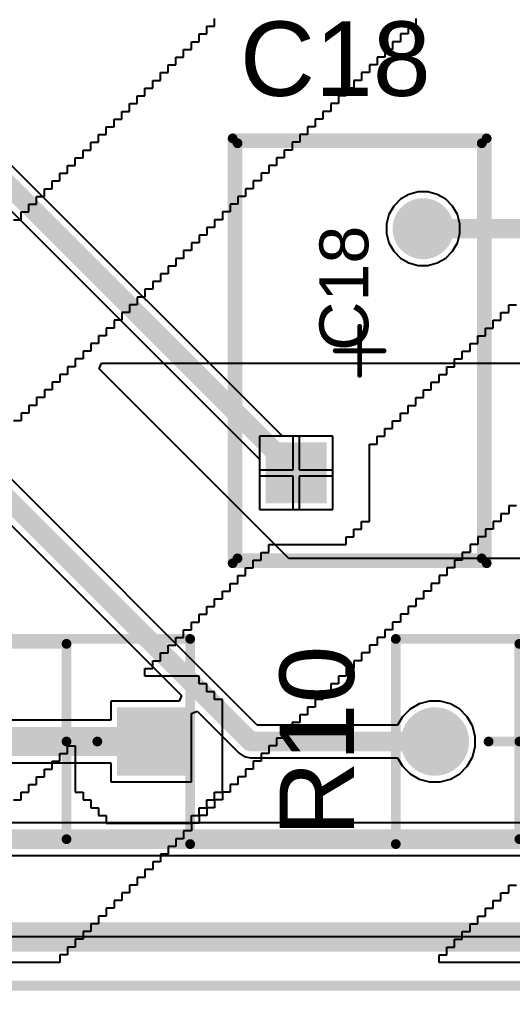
# Model space of a CAD drawing. Header units: inches. Extents: x 1.37 to 7.44, y 1.69 to 5.2.
# Drawn here: x 4.608 to 5.005, y 1.689 to 2.472 of the extents above; entities that cross this region are included whole.
import ezdxf

# ---------------------------------------------------------------- set-up
doc = ezdxf.new("R2010")
doc.units = ezdxf.units.IN
doc.header["$MEASUREMENT"] = 0
for name, color, linetype in [('Board', 216, 'Continuous'), ('Bottom Layer', 5, 'Continuous'), ('Bottom Overlay', 54, 'Continuous'), ('Bottom Solder', 6, 'Continuous'), ('Multi-Layer', 9, 'Continuous'), ('Pad Holes', 156, 'Continuous'), ('Top 3D Body', 56, 'Continuous'), ('Top Assembly', 56, 'Continuous'), ('Top Component Center', 56, 'Continuous'), ('Top Courtyard', 56, 'Continuous'), ('Top Layer', 1, 'Continuous'), ('Top Overlay', 2, 'Continuous'), ('Top Solder', 216, 'Continuous')]:
    doc.layers.add(name, color=color, linetype=linetype)
doc.styles.add('Arial', font='', dxfattribs={"height": 0.2})
doc.styles.get('Arial').set_extended_font_data('Arial')

# ---------------------------------------------------------------- blocks, each defined once
blk = doc.blocks.new('FP_VR37_MFG_33')
at = {"layer": 'Bottom Layer'}
blk.add_hatch(color=5, dxfattribs=at).paths.add_polyline_path([(-0.33189, 0.02756), (-0.27677, 0.02756), (-0.27677, -0.02756), (-0.33189, -0.02756)])
h = blk.add_hatch(color=5, dxfattribs=at)
edge = h.paths.add_edge_path()
edge.add_arc((0.30433, 0), 0.02756, 0, 360)
at = {"layer": 'Bottom Solder'}
blk.add_hatch(color=6, dxfattribs=at).paths.add_polyline_path([(-0.33189, 0.02756), (-0.27677, 0.02756), (-0.27677, -0.02756), (-0.33189, -0.02756)])
h = blk.add_hatch(color=6, dxfattribs=at)
edge = h.paths.add_edge_path()
edge.add_arc((0.30433, 0), 0.02756, 0, 360)
at = {"layer": 'Multi-Layer'}
blk.add_hatch(color=9, dxfattribs=at).paths.add_polyline_path([(-0.33189, 0.02756), (-0.27677, 0.02756), (-0.27677, -0.02756), (-0.33189, -0.02756)])
h = blk.add_hatch(color=9, dxfattribs=at)
edge = h.paths.add_edge_path()
edge.add_arc((0.30433, 0), 0.02756, 0, 360)
at = {"layer": 'Pad Holes'}
h = blk.add_hatch(color=7, dxfattribs=at)
edge = h.paths.add_edge_path()
edge.add_arc((-0.30433, 0), 0.01772, 0, 360)
h = blk.add_hatch(color=7, dxfattribs=at)
edge = h.paths.add_edge_path()
edge.add_arc((0.30433, 0), 0.01772, 0, 360)
at = {"layer": 'Top Layer'}
blk.add_hatch(color=1, dxfattribs=at).paths.add_polyline_path([(-0.33189, 0.02756), (-0.27677, 0.02756), (-0.27677, -0.02756), (-0.33189, -0.02756)])
h = blk.add_hatch(color=1, dxfattribs=at)
edge = h.paths.add_edge_path()
edge.add_arc((0.30433, 0), 0.02756, 0, 360)
at = {"layer": 'Top Solder'}
blk.add_hatch(color=216, dxfattribs=at).paths.add_polyline_path([(-0.33189, 0.02756), (-0.27677, 0.02756), (-0.27677, -0.02756), (-0.33189, -0.02756)])
h = blk.add_hatch(color=216, dxfattribs=at)
edge = h.paths.add_edge_path()
edge.add_arc((0.30433, 0), 0.02756, 0, 360)
at = {"layer": 'Top 3D Body'}
for points in [[(-0.23622, 0.07874, 0.00787, 0.00787, 0), (-0.23622, -0.07874, 0.00787, 0.00787, 0)], [(0.23622, 0.07874, 0.00787, 0.00787, 0), (-0.23622, 0.07874, 0.00787, 0.00787, 0)], [(0.23622, 0.07874, 0.00787, 0.00787, 0), (0.23622, -0.07874, 0.00787, 0.00787, 0)], [(0.23622, -0.07874, 0.00787, 0.00787, 0), (-0.23622, -0.07874, 0.00787, 0.00787, 0)]]:
    blk.add_lwpolyline(points, format="xyseb", dxfattribs=at)
for points in [[(-0.23819, 0.07874, 0.00394, 0.00394, 1), (-0.23425, 0.07874, 0.00394, 0.00394, 1)], [(-0.23819, 0.07874, 0.00394, 0.00394, 1), (-0.23425, 0.07874, 0.00394, 0.00394, 1)], [(0.23425, 0.07874, 0.00394, 0.00394, 1), (0.23819, 0.07874, 0.00394, 0.00394, 1)], [(0.23425, 0.07874, 0.00394, 0.00394, 1), (0.23819, 0.07874, 0.00394, 0.00394, 1)], [(-0.23819, -0.07874, 0.00394, 0.00394, 1), (-0.23425, -0.07874, 0.00394, 0.00394, 1)], [(-0.23819, -0.07874, 0.00394, 0.00394, 1), (-0.23425, -0.07874, 0.00394, 0.00394, 1)], [(0.23425, -0.07874, 0.00394, 0.00394, 1), (0.23819, -0.07874, 0.00394, 0.00394, 1)], [(0.23425, -0.07874, 0.00394, 0.00394, 1), (0.23819, -0.07874, 0.00394, 0.00394, 1)]]:
    blk.add_lwpolyline(points, format="xyseb", close=True, dxfattribs=at)
at = {"layer": 'Top Assembly'}
for points in [[(-0.33583, 0.08268, 0.00787, 0.00787, 0), (-0.33583, -0.08268, 0.00787, 0.00787, 0)], [(0.33583, 0.08268, 0.00787, 0.00787, 0), (-0.33583, 0.08268, 0.00787, 0.00787, 0)], [(0.33583, 0.08268, 0.00787, 0.00787, 0), (0.33583, -0.08268, 0.00787, 0.00787, 0)], [(0.33583, -0.08268, 0.00787, 0.00787, 0), (-0.33583, -0.08268, 0.00787, 0.00787, 0)]]:
    blk.add_lwpolyline(points, format="xyseb", dxfattribs=at)
for points in [[(-0.3378, 0.08268, 0.00394, 0.00394, 1), (-0.33386, 0.08268, 0.00394, 0.00394, 1)], [(-0.3378, 0.08268, 0.00394, 0.00394, 1), (-0.33386, 0.08268, 0.00394, 0.00394, 1)], [(0.33386, 0.08268, 0.00394, 0.00394, 1), (0.3378, 0.08268, 0.00394, 0.00394, 1)], [(0.33386, 0.08268, 0.00394, 0.00394, 1), (0.3378, 0.08268, 0.00394, 0.00394, 1)], [(-0.3378, -0.08268, 0.00394, 0.00394, 1), (-0.33386, -0.08268, 0.00394, 0.00394, 1)], [(-0.3378, -0.08268, 0.00394, 0.00394, 1), (-0.33386, -0.08268, 0.00394, 0.00394, 1)], [(0.33386, -0.08268, 0.00394, 0.00394, 1), (0.3378, -0.08268, 0.00394, 0.00394, 1)], [(0.33386, -0.08268, 0.00394, 0.00394, 1), (0.3378, -0.08268, 0.00394, 0.00394, 1)]]:
    blk.add_lwpolyline(points, format="xyseb", close=True, dxfattribs=at)
at = {"layer": 'Top Component Center'}
for points in [[(0, 0.01969, 0.00394, 0.00394, 0), (0, -0.01969, 0.00394, 0.00394, 0)], [(0.01969, 0, 0.00394, 0.00394, 0), (-0.01969, 0, 0.00394, 0.00394, 0)]]:
    blk.add_lwpolyline(points, format="xyseb", dxfattribs=at)
for points in [[(-0.00098, 0.01969, 0.00197, 0.00197, 1), (0.00098, 0.01969, 0.00197, 0.00197, 1)], [(-0.02067, 0, 0.00197, 0.00197, 1), (-0.0187, 0, 0.00197, 0.00197, 1)], [(0.0187, 0, 0.00197, 0.00197, 1), (0.02067, 0, 0.00197, 0.00197, 1)], [(-0.00098, -0.01969, 0.00197, 0.00197, 1), (0.00098, -0.01969, 0.00197, 0.00197, 1)]]:
    blk.add_lwpolyline(points, format="xyseb", close=True, dxfattribs=at)
at = {"layer": 'Top Courtyard'}
for points in [[(-0.33583, 0.08268, 0.00787, 0.00787, 0), (-0.33583, -0.08268, 0.00787, 0.00787, 0)], [(0.33583, 0.08268, 0.00787, 0.00787, 0), (-0.33583, 0.08268, 0.00787, 0.00787, 0)], [(0.33583, 0.08268, 0.00787, 0.00787, 0), (0.33583, -0.08268, 0.00787, 0.00787, 0)], [(0.33583, -0.08268, 0.00787, 0.00787, 0), (-0.33583, -0.08268, 0.00787, 0.00787, 0)]]:
    blk.add_lwpolyline(points, format="xyseb", dxfattribs=at)
for points in [[(-0.3378, 0.08268, 0.00394, 0.00394, 1), (-0.33386, 0.08268, 0.00394, 0.00394, 1)], [(-0.3378, 0.08268, 0.00394, 0.00394, 1), (-0.33386, 0.08268, 0.00394, 0.00394, 1)], [(0.33386, 0.08268, 0.00394, 0.00394, 1), (0.3378, 0.08268, 0.00394, 0.00394, 1)], [(0.33386, 0.08268, 0.00394, 0.00394, 1), (0.3378, 0.08268, 0.00394, 0.00394, 1)], [(-0.3378, -0.08268, 0.00394, 0.00394, 1), (-0.33386, -0.08268, 0.00394, 0.00394, 1)], [(-0.3378, -0.08268, 0.00394, 0.00394, 1), (-0.33386, -0.08268, 0.00394, 0.00394, 1)], [(0.33386, -0.08268, 0.00394, 0.00394, 1), (0.3378, -0.08268, 0.00394, 0.00394, 1)], [(0.33386, -0.08268, 0.00394, 0.00394, 1), (0.3378, -0.08268, 0.00394, 0.00394, 1)]]:
    blk.add_lwpolyline(points, format="xyseb", close=True, dxfattribs=at)
at = {"layer": 'Top Overlay'}
for points in [[(-0.23622, 0.07874, 0.00787, 0.00787, 0), (-0.23622, -0.07874, 0.00787, 0.00787, 0)], [(0.23622, 0.07874, 0.00787, 0.00787, 0), (-0.23622, 0.07874, 0.00787, 0.00787, 0)], [(0.23622, 0.07874, 0.00787, 0.00787, 0), (0.23622, -0.07874, 0.00787, 0.00787, 0)], [(-0.23622, 0, 0.00787, 0.00787, 0), (-0.26102, 0, 0.00787, 0.00787, 0)], [(0.26102, 0, 0.00787, 0.00787, 0), (0.23622, 0, 0.00787, 0.00787, 0)], [(0.23622, -0.07874, 0.00787, 0.00787, 0), (-0.23622, -0.07874, 0.00787, 0.00787, 0)]]:
    blk.add_lwpolyline(points, format="xyseb", dxfattribs=at)
for points in [[(-0.23819, 0.07874, 0.00394, 0.00394, 1), (-0.23425, 0.07874, 0.00394, 0.00394, 1)], [(-0.23819, 0.07874, 0.00394, 0.00394, 1), (-0.23425, 0.07874, 0.00394, 0.00394, 1)], [(0.23425, 0.07874, 0.00394, 0.00394, 1), (0.23819, 0.07874, 0.00394, 0.00394, 1)], [(0.23425, 0.07874, 0.00394, 0.00394, 1), (0.23819, 0.07874, 0.00394, 0.00394, 1)], [(-0.26299, 0, 0.00394, 0.00394, 1), (-0.25906, 0, 0.00394, 0.00394, 1)], [(-0.23819, 0, 0.00394, 0.00394, 1), (-0.23425, 0, 0.00394, 0.00394, 1)], [(0.23425, 0, 0.00394, 0.00394, 1), (0.23819, 0, 0.00394, 0.00394, 1)], [(0.25906, 0, 0.00394, 0.00394, 1), (0.26299, 0, 0.00394, 0.00394, 1)], [(-0.23819, -0.07874, 0.00394, 0.00394, 1), (-0.23425, -0.07874, 0.00394, 0.00394, 1)], [(-0.23819, -0.07874, 0.00394, 0.00394, 1), (-0.23425, -0.07874, 0.00394, 0.00394, 1)], [(0.23425, -0.07874, 0.00394, 0.00394, 1), (0.23819, -0.07874, 0.00394, 0.00394, 1)], [(0.23425, -0.07874, 0.00394, 0.00394, 1), (0.23819, -0.07874, 0.00394, 0.00394, 1)]]:
    blk.add_lwpolyline(points, format="xyseb", close=True, dxfattribs=at)
at = {"layer": 'Top Assembly', "style": 'Arial'}
blk.add_text('R11', height=0.03937, dxfattribs=at).set_placement((0, 0))
blk = doc.blocks.new('FP_VR37_MFG_34')
at = {"layer": 'Bottom Layer'}
blk.add_hatch(color=5, dxfattribs=at).paths.add_polyline_path([(-0.33189, 0.02756), (-0.27677, 0.02756), (-0.27677, -0.02756), (-0.33189, -0.02756)])
h = blk.add_hatch(color=5, dxfattribs=at)
edge = h.paths.add_edge_path()
edge.add_arc((0.30433, 0), 0.02756, 0, 360)
at = {"layer": 'Bottom Solder'}
blk.add_hatch(color=6, dxfattribs=at).paths.add_polyline_path([(-0.33189, 0.02756), (-0.27677, 0.02756), (-0.27677, -0.02756), (-0.33189, -0.02756)])
h = blk.add_hatch(color=6, dxfattribs=at)
edge = h.paths.add_edge_path()
edge.add_arc((0.30433, 0), 0.02756, 0, 360)
at = {"layer": 'Multi-Layer'}
blk.add_hatch(color=9, dxfattribs=at).paths.add_polyline_path([(-0.33189, 0.02756), (-0.27677, 0.02756), (-0.27677, -0.02756), (-0.33189, -0.02756)])
h = blk.add_hatch(color=9, dxfattribs=at)
edge = h.paths.add_edge_path()
edge.add_arc((0.30433, 0), 0.02756, 0, 360)
at = {"layer": 'Pad Holes'}
h = blk.add_hatch(color=7, dxfattribs=at)
edge = h.paths.add_edge_path()
edge.add_arc((-0.30433, 0), 0.01772, 0, 360)
h = blk.add_hatch(color=7, dxfattribs=at)
edge = h.paths.add_edge_path()
edge.add_arc((0.30433, 0), 0.01772, 0, 360)
at = {"layer": 'Top Layer'}
blk.add_hatch(color=1, dxfattribs=at).paths.add_polyline_path([(-0.33189, 0.02756), (-0.27677, 0.02756), (-0.27677, -0.02756), (-0.33189, -0.02756)])
h = blk.add_hatch(color=1, dxfattribs=at)
edge = h.paths.add_edge_path()
edge.add_arc((0.30433, 0), 0.02756, 0, 360)
at = {"layer": 'Top Solder'}
blk.add_hatch(color=216, dxfattribs=at).paths.add_polyline_path([(-0.33189, 0.02756), (-0.27677, 0.02756), (-0.27677, -0.02756), (-0.33189, -0.02756)])
h = blk.add_hatch(color=216, dxfattribs=at)
edge = h.paths.add_edge_path()
edge.add_arc((0.30433, 0), 0.02756, 0, 360)
at = {"layer": 'Top 3D Body'}
for points in [[(-0.23622, 0.07874, 0.00787, 0.00787, 0), (-0.23622, -0.07874, 0.00787, 0.00787, 0)], [(0.23622, 0.07874, 0.00787, 0.00787, 0), (-0.23622, 0.07874, 0.00787, 0.00787, 0)], [(0.23622, 0.07874, 0.00787, 0.00787, 0), (0.23622, -0.07874, 0.00787, 0.00787, 0)], [(0.23622, -0.07874, 0.00787, 0.00787, 0), (-0.23622, -0.07874, 0.00787, 0.00787, 0)]]:
    blk.add_lwpolyline(points, format="xyseb", dxfattribs=at)
for points in [[(-0.23819, 0.07874, 0.00394, 0.00394, 1), (-0.23425, 0.07874, 0.00394, 0.00394, 1)], [(-0.23819, 0.07874, 0.00394, 0.00394, 1), (-0.23425, 0.07874, 0.00394, 0.00394, 1)], [(0.23425, 0.07874, 0.00394, 0.00394, 1), (0.23819, 0.07874, 0.00394, 0.00394, 1)], [(0.23425, 0.07874, 0.00394, 0.00394, 1), (0.23819, 0.07874, 0.00394, 0.00394, 1)], [(-0.23819, -0.07874, 0.00394, 0.00394, 1), (-0.23425, -0.07874, 0.00394, 0.00394, 1)], [(-0.23819, -0.07874, 0.00394, 0.00394, 1), (-0.23425, -0.07874, 0.00394, 0.00394, 1)], [(0.23425, -0.07874, 0.00394, 0.00394, 1), (0.23819, -0.07874, 0.00394, 0.00394, 1)], [(0.23425, -0.07874, 0.00394, 0.00394, 1), (0.23819, -0.07874, 0.00394, 0.00394, 1)]]:
    blk.add_lwpolyline(points, format="xyseb", close=True, dxfattribs=at)
at = {"layer": 'Top Assembly'}
for points in [[(-0.33583, 0.08268, 0.00787, 0.00787, 0), (-0.33583, -0.08268, 0.00787, 0.00787, 0)], [(0.33583, 0.08268, 0.00787, 0.00787, 0), (-0.33583, 0.08268, 0.00787, 0.00787, 0)], [(0.33583, 0.08268, 0.00787, 0.00787, 0), (0.33583, -0.08268, 0.00787, 0.00787, 0)], [(0.33583, -0.08268, 0.00787, 0.00787, 0), (-0.33583, -0.08268, 0.00787, 0.00787, 0)]]:
    blk.add_lwpolyline(points, format="xyseb", dxfattribs=at)
for points in [[(-0.3378, 0.08268, 0.00394, 0.00394, 1), (-0.33386, 0.08268, 0.00394, 0.00394, 1)], [(-0.3378, 0.08268, 0.00394, 0.00394, 1), (-0.33386, 0.08268, 0.00394, 0.00394, 1)], [(0.33386, 0.08268, 0.00394, 0.00394, 1), (0.3378, 0.08268, 0.00394, 0.00394, 1)], [(0.33386, 0.08268, 0.00394, 0.00394, 1), (0.3378, 0.08268, 0.00394, 0.00394, 1)], [(-0.3378, -0.08268, 0.00394, 0.00394, 1), (-0.33386, -0.08268, 0.00394, 0.00394, 1)], [(-0.3378, -0.08268, 0.00394, 0.00394, 1), (-0.33386, -0.08268, 0.00394, 0.00394, 1)], [(0.33386, -0.08268, 0.00394, 0.00394, 1), (0.3378, -0.08268, 0.00394, 0.00394, 1)], [(0.33386, -0.08268, 0.00394, 0.00394, 1), (0.3378, -0.08268, 0.00394, 0.00394, 1)]]:
    blk.add_lwpolyline(points, format="xyseb", close=True, dxfattribs=at)
at = {"layer": 'Top Component Center'}
for points in [[(0, 0.01969, 0.00394, 0.00394, 0), (0, -0.01969, 0.00394, 0.00394, 0)], [(0.01969, 0, 0.00394, 0.00394, 0), (-0.01969, 0, 0.00394, 0.00394, 0)]]:
    blk.add_lwpolyline(points, format="xyseb", dxfattribs=at)
for points in [[(-0.00098, 0.01969, 0.00197, 0.00197, 1), (0.00098, 0.01969, 0.00197, 0.00197, 1)], [(-0.02067, 0, 0.00197, 0.00197, 1), (-0.0187, 0, 0.00197, 0.00197, 1)], [(0.0187, 0, 0.00197, 0.00197, 1), (0.02067, 0, 0.00197, 0.00197, 1)], [(-0.00098, -0.01969, 0.00197, 0.00197, 1), (0.00098, -0.01969, 0.00197, 0.00197, 1)]]:
    blk.add_lwpolyline(points, format="xyseb", close=True, dxfattribs=at)
at = {"layer": 'Top Courtyard'}
for points in [[(-0.33583, 0.08268, 0.00787, 0.00787, 0), (-0.33583, -0.08268, 0.00787, 0.00787, 0)], [(0.33583, 0.08268, 0.00787, 0.00787, 0), (-0.33583, 0.08268, 0.00787, 0.00787, 0)], [(0.33583, 0.08268, 0.00787, 0.00787, 0), (0.33583, -0.08268, 0.00787, 0.00787, 0)], [(0.33583, -0.08268, 0.00787, 0.00787, 0), (-0.33583, -0.08268, 0.00787, 0.00787, 0)]]:
    blk.add_lwpolyline(points, format="xyseb", dxfattribs=at)
for points in [[(-0.3378, 0.08268, 0.00394, 0.00394, 1), (-0.33386, 0.08268, 0.00394, 0.00394, 1)], [(-0.3378, 0.08268, 0.00394, 0.00394, 1), (-0.33386, 0.08268, 0.00394, 0.00394, 1)], [(0.33386, 0.08268, 0.00394, 0.00394, 1), (0.3378, 0.08268, 0.00394, 0.00394, 1)], [(0.33386, 0.08268, 0.00394, 0.00394, 1), (0.3378, 0.08268, 0.00394, 0.00394, 1)], [(-0.3378, -0.08268, 0.00394, 0.00394, 1), (-0.33386, -0.08268, 0.00394, 0.00394, 1)], [(-0.3378, -0.08268, 0.00394, 0.00394, 1), (-0.33386, -0.08268, 0.00394, 0.00394, 1)], [(0.33386, -0.08268, 0.00394, 0.00394, 1), (0.3378, -0.08268, 0.00394, 0.00394, 1)], [(0.33386, -0.08268, 0.00394, 0.00394, 1), (0.3378, -0.08268, 0.00394, 0.00394, 1)]]:
    blk.add_lwpolyline(points, format="xyseb", close=True, dxfattribs=at)
at = {"layer": 'Top Overlay'}
for points in [[(-0.23622, 0.07874, 0.00787, 0.00787, 0), (-0.23622, -0.07874, 0.00787, 0.00787, 0)], [(0.23622, 0.07874, 0.00787, 0.00787, 0), (-0.23622, 0.07874, 0.00787, 0.00787, 0)], [(0.23622, 0.07874, 0.00787, 0.00787, 0), (0.23622, -0.07874, 0.00787, 0.00787, 0)], [(-0.23622, 0, 0.00787, 0.00787, 0), (-0.26102, 0, 0.00787, 0.00787, 0)], [(0.26102, 0, 0.00787, 0.00787, 0), (0.23622, 0, 0.00787, 0.00787, 0)], [(0.23622, -0.07874, 0.00787, 0.00787, 0), (-0.23622, -0.07874, 0.00787, 0.00787, 0)]]:
    blk.add_lwpolyline(points, format="xyseb", dxfattribs=at)
for points in [[(-0.23819, 0.07874, 0.00394, 0.00394, 1), (-0.23425, 0.07874, 0.00394, 0.00394, 1)], [(-0.23819, 0.07874, 0.00394, 0.00394, 1), (-0.23425, 0.07874, 0.00394, 0.00394, 1)], [(0.23425, 0.07874, 0.00394, 0.00394, 1), (0.23819, 0.07874, 0.00394, 0.00394, 1)], [(0.23425, 0.07874, 0.00394, 0.00394, 1), (0.23819, 0.07874, 0.00394, 0.00394, 1)], [(-0.26299, 0, 0.00394, 0.00394, 1), (-0.25906, 0, 0.00394, 0.00394, 1)], [(-0.23819, 0, 0.00394, 0.00394, 1), (-0.23425, 0, 0.00394, 0.00394, 1)], [(0.23425, 0, 0.00394, 0.00394, 1), (0.23819, 0, 0.00394, 0.00394, 1)], [(0.25906, 0, 0.00394, 0.00394, 1), (0.26299, 0, 0.00394, 0.00394, 1)], [(-0.23819, -0.07874, 0.00394, 0.00394, 1), (-0.23425, -0.07874, 0.00394, 0.00394, 1)], [(-0.23819, -0.07874, 0.00394, 0.00394, 1), (-0.23425, -0.07874, 0.00394, 0.00394, 1)], [(0.23425, -0.07874, 0.00394, 0.00394, 1), (0.23819, -0.07874, 0.00394, 0.00394, 1)], [(0.23425, -0.07874, 0.00394, 0.00394, 1), (0.23819, -0.07874, 0.00394, 0.00394, 1)]]:
    blk.add_lwpolyline(points, format="xyseb", close=True, dxfattribs=at)
at = {"layer": 'Top Assembly', "style": 'Arial'}
blk.add_text('R10', height=0.03937, dxfattribs=at).set_placement((0, 0.00044))
blk = doc.blocks.new('FP_F471K33Y5RP6UK5R_MFG_40')
at = {"layer": 'Bottom Layer'}
blk.add_hatch(color=5, dxfattribs=at).paths.add_polyline_path([(-0.12303, 0.07579), (-0.07382, 0.07579), (-0.07382, 0.02657), (-0.12303, 0.02657)])
h = blk.add_hatch(color=5, dxfattribs=at)
edge = h.paths.add_edge_path()
edge.add_arc((0.09843, -0.05118), 0.02461, 0, 360)
at = {"layer": 'Bottom Solder'}
blk.add_hatch(color=6, dxfattribs=at).paths.add_polyline_path([(-0.12303, 0.07579), (-0.07382, 0.07579), (-0.07382, 0.02657), (-0.12303, 0.02657)])
h = blk.add_hatch(color=6, dxfattribs=at)
edge = h.paths.add_edge_path()
edge.add_arc((0.09843, -0.05118), 0.02461, 0, 360)
at = {"layer": 'Multi-Layer'}
blk.add_hatch(color=9, dxfattribs=at).paths.add_polyline_path([(-0.12303, 0.07579), (-0.07382, 0.07579), (-0.07382, 0.02657), (-0.12303, 0.02657)])
h = blk.add_hatch(color=9, dxfattribs=at)
edge = h.paths.add_edge_path()
edge.add_arc((0.09843, -0.05118), 0.02461, 0, 360)
at = {"layer": 'Pad Holes'}
h = blk.add_hatch(color=7, dxfattribs=at)
edge = h.paths.add_edge_path()
edge.add_arc((-0.09843, 0.05118), 0.01476, 0, 360)
h = blk.add_hatch(color=7, dxfattribs=at)
edge = h.paths.add_edge_path()
edge.add_arc((0.09843, -0.05118), 0.01476, 0, 360)
at = {"layer": 'Top Layer'}
blk.add_hatch(color=1, dxfattribs=at).paths.add_polyline_path([(-0.12303, 0.07579), (-0.07382, 0.07579), (-0.07382, 0.02657), (-0.12303, 0.02657)])
h = blk.add_hatch(color=1, dxfattribs=at)
edge = h.paths.add_edge_path()
edge.add_arc((0.09843, -0.05118), 0.02461, 0, 360)
at = {"layer": 'Top Solder'}
blk.add_hatch(color=216, dxfattribs=at).paths.add_polyline_path([(-0.12303, 0.07579), (-0.07382, 0.07579), (-0.07382, 0.02657), (-0.12303, 0.02657)])
h = blk.add_hatch(color=216, dxfattribs=at)
edge = h.paths.add_edge_path()
edge.add_arc((0.09843, -0.05118), 0.02461, 0, 360)
at = {"layer": 'Top 3D Body'}
for points in [[(-0.16732, 0.09843, 0.00787, 0.00787, 0), (-0.16732, -0.09843, 0.00787, 0.00787, 0)], [(-0.16732, 0.09843, 0.00787, 0.00787, 0), (0.16732, 0.09843, 0.00787, 0.00787, 0)], [(0.16732, 0.09843, 0.00787, 0.00787, 0), (0.16732, -0.09843, 0.00787, 0.00787, 0)], [(-0.16732, -0.09843, 0.00787, 0.00787, 0), (0.16732, -0.09843, 0.00787, 0.00787, 0)]]:
    blk.add_lwpolyline(points, format="xyseb", dxfattribs=at)
for points in [[(-0.16929, 0.09843, 0.00394, 0.00394, 1), (-0.16535, 0.09843, 0.00394, 0.00394, 1)], [(-0.16929, 0.09843, 0.00394, 0.00394, 1), (-0.16535, 0.09843, 0.00394, 0.00394, 1)], [(0.16535, 0.09843, 0.00394, 0.00394, 1), (0.16929, 0.09843, 0.00394, 0.00394, 1)], [(0.16535, 0.09843, 0.00394, 0.00394, 1), (0.16929, 0.09843, 0.00394, 0.00394, 1)], [(-0.16929, -0.09843, 0.00394, 0.00394, 1), (-0.16535, -0.09843, 0.00394, 0.00394, 1)], [(-0.16929, -0.09843, 0.00394, 0.00394, 1), (-0.16535, -0.09843, 0.00394, 0.00394, 1)], [(0.16535, -0.09843, 0.00394, 0.00394, 1), (0.16929, -0.09843, 0.00394, 0.00394, 1)], [(0.16535, -0.09843, 0.00394, 0.00394, 1), (0.16929, -0.09843, 0.00394, 0.00394, 1)]]:
    blk.add_lwpolyline(points, format="xyseb", close=True, dxfattribs=at)
at = {"layer": 'Top Assembly'}
for points in [[(-0.17126, 0.10236, 0.00787, 0.00787, 0), (-0.17126, -0.10236, 0.00787, 0.00787, 0)], [(-0.17126, 0.10236, 0.00787, 0.00787, 0), (0.17126, 0.10236, 0.00787, 0.00787, 0)], [(0.17126, 0.10236, 0.00787, 0.00787, 0), (0.17126, -0.10236, 0.00787, 0.00787, 0)], [(-0.17126, -0.10236, 0.00787, 0.00787, 0), (0.17126, -0.10236, 0.00787, 0.00787, 0)]]:
    blk.add_lwpolyline(points, format="xyseb", dxfattribs=at)
for points in [[(-0.17323, 0.10236, 0.00394, 0.00394, 1), (-0.16929, 0.10236, 0.00394, 0.00394, 1)], [(-0.17323, 0.10236, 0.00394, 0.00394, 1), (-0.16929, 0.10236, 0.00394, 0.00394, 1)], [(0.16929, 0.10236, 0.00394, 0.00394, 1), (0.17323, 0.10236, 0.00394, 0.00394, 1)], [(0.16929, 0.10236, 0.00394, 0.00394, 1), (0.17323, 0.10236, 0.00394, 0.00394, 1)], [(-0.17323, -0.10236, 0.00394, 0.00394, 1), (-0.16929, -0.10236, 0.00394, 0.00394, 1)], [(-0.17323, -0.10236, 0.00394, 0.00394, 1), (-0.16929, -0.10236, 0.00394, 0.00394, 1)], [(0.16929, -0.10236, 0.00394, 0.00394, 1), (0.17323, -0.10236, 0.00394, 0.00394, 1)], [(0.16929, -0.10236, 0.00394, 0.00394, 1), (0.17323, -0.10236, 0.00394, 0.00394, 1)]]:
    blk.add_lwpolyline(points, format="xyseb", close=True, dxfattribs=at)
at = {"layer": 'Top Component Center'}
for points in [[(0, 0.01969, 0.00394, 0.00394, 0), (0, -0.01969, 0.00394, 0.00394, 0)], [(-0.01969, 0, 0.00394, 0.00394, 0), (0.01969, 0, 0.00394, 0.00394, 0)]]:
    blk.add_lwpolyline(points, format="xyseb", dxfattribs=at)
for points in [[(-0.00098, 0.01969, 0.00197, 0.00197, 1), (0.00098, 0.01969, 0.00197, 0.00197, 1)], [(-0.02067, 0, 0.00197, 0.00197, 1), (-0.0187, 0, 0.00197, 0.00197, 1)], [(0.0187, 0, 0.00197, 0.00197, 1), (0.02067, 0, 0.00197, 0.00197, 1)], [(-0.00098, -0.01969, 0.00197, 0.00197, 1), (0.00098, -0.01969, 0.00197, 0.00197, 1)]]:
    blk.add_lwpolyline(points, format="xyseb", close=True, dxfattribs=at)
at = {"layer": 'Top Courtyard'}
for points in [[(-0.17126, 0.10236, 0.00787, 0.00787, 0), (-0.17126, -0.10236, 0.00787, 0.00787, 0)], [(-0.17126, 0.10236, 0.00787, 0.00787, 0), (0.17126, 0.10236, 0.00787, 0.00787, 0)], [(0.17126, 0.10236, 0.00787, 0.00787, 0), (0.17126, -0.10236, 0.00787, 0.00787, 0)], [(-0.17126, -0.10236, 0.00787, 0.00787, 0), (0.17126, -0.10236, 0.00787, 0.00787, 0)]]:
    blk.add_lwpolyline(points, format="xyseb", dxfattribs=at)
for points in [[(-0.17323, 0.10236, 0.00394, 0.00394, 1), (-0.16929, 0.10236, 0.00394, 0.00394, 1)], [(-0.17323, 0.10236, 0.00394, 0.00394, 1), (-0.16929, 0.10236, 0.00394, 0.00394, 1)], [(0.16929, 0.10236, 0.00394, 0.00394, 1), (0.17323, 0.10236, 0.00394, 0.00394, 1)], [(0.16929, 0.10236, 0.00394, 0.00394, 1), (0.17323, 0.10236, 0.00394, 0.00394, 1)], [(-0.17323, -0.10236, 0.00394, 0.00394, 1), (-0.16929, -0.10236, 0.00394, 0.00394, 1)], [(-0.17323, -0.10236, 0.00394, 0.00394, 1), (-0.16929, -0.10236, 0.00394, 0.00394, 1)], [(0.16929, -0.10236, 0.00394, 0.00394, 1), (0.17323, -0.10236, 0.00394, 0.00394, 1)], [(0.16929, -0.10236, 0.00394, 0.00394, 1), (0.17323, -0.10236, 0.00394, 0.00394, 1)]]:
    blk.add_lwpolyline(points, format="xyseb", close=True, dxfattribs=at)
at = {"layer": 'Top Overlay'}
for points in [[(-0.16732, 0.09843, 0.00787, 0.00787, 0), (-0.16732, -0.09843, 0.00787, 0.00787, 0)], [(-0.16732, 0.09843, 0.00787, 0.00787, 0), (0.16732, 0.09843, 0.00787, 0.00787, 0)], [(0.16732, 0.09843, 0.00787, 0.00787, 0), (0.16732, -0.09843, 0.00787, 0.00787, 0)], [(-0.16732, -0.09843, 0.00787, 0.00787, 0), (0.16732, -0.09843, 0.00787, 0.00787, 0)]]:
    blk.add_lwpolyline(points, format="xyseb", dxfattribs=at)
for points in [[(-0.16929, 0.09843, 0.00394, 0.00394, 1), (-0.16535, 0.09843, 0.00394, 0.00394, 1)], [(-0.16929, 0.09843, 0.00394, 0.00394, 1), (-0.16535, 0.09843, 0.00394, 0.00394, 1)], [(0.16535, 0.09843, 0.00394, 0.00394, 1), (0.16929, 0.09843, 0.00394, 0.00394, 1)], [(0.16535, 0.09843, 0.00394, 0.00394, 1), (0.16929, 0.09843, 0.00394, 0.00394, 1)], [(-0.16929, -0.09843, 0.00394, 0.00394, 1), (-0.16535, -0.09843, 0.00394, 0.00394, 1)], [(-0.16929, -0.09843, 0.00394, 0.00394, 1), (-0.16535, -0.09843, 0.00394, 0.00394, 1)], [(0.16535, -0.09843, 0.00394, 0.00394, 1), (0.16929, -0.09843, 0.00394, 0.00394, 1)], [(0.16535, -0.09843, 0.00394, 0.00394, 1), (0.16929, -0.09843, 0.00394, 0.00394, 1)]]:
    blk.add_lwpolyline(points, format="xyseb", close=True, dxfattribs=at)
at = {"layer": 'Top Assembly', "style": 'Arial'}
blk.add_text('C18', height=0.03937, dxfattribs=at).set_placement((0, -0.00697))

msp = doc.modelspace()

# ---------------------------------------------------------------- linework, layer by layer
at = {"layer": 'Board'}
msp.add_lwpolyline([(3.8189, 1.69291, 0.00787, 0.00787, 0), (7.44094, 1.69291, 0.00787, 0.00787, 0)], format="xyseb", dxfattribs=at)
at = {"layer": 'Bottom Layer'}
for p, q in [((4.81967, 2.13591), (4.60082, 2.35475)), ((4.5861, 2.33235), (4.8011, 2.11734)), ((4.91489, 2.32684), (4.90938, 2.32133)), ((4.92164, 2.33074), (4.91489, 2.32684)), ((4.92917, 2.33276), (4.92164, 2.33074)), ((4.93697, 2.33276), (4.92917, 2.33276)), ((4.9445, 2.33074), (4.93697, 2.33276)), ((4.95125, 2.32684), (4.9445, 2.33074)), ((4.95676, 2.32133), (4.95125, 2.32684)), ((4.90938, 2.32133), (4.90548, 2.31458)), ((4.96066, 2.31458), (4.95676, 2.32133)), ((4.90548, 2.31458), (4.90346, 2.30705)), ((4.96268, 2.30705), (4.96066, 2.31458)), ((4.90346, 2.30705), (4.90346, 2.29925)), ((4.96268, 2.29925), (4.96268, 2.30705)), ((4.90346, 2.29925), (4.90548, 2.29172)), ((4.96066, 2.29172), (4.96268, 2.29925)), ((4.90548, 2.29172), (4.90938, 2.28497)), ((4.95676, 2.28497), (4.96066, 2.29172)), ((4.90938, 2.28497), (4.91489, 2.27946)), ((4.91489, 2.27946), (4.92164, 2.27556)), ((4.9445, 2.27556), (4.95125, 2.27946)), ((4.95125, 2.27946), (4.95676, 2.28497)), ((4.92164, 2.27556), (4.92917, 2.27354)), ((4.92917, 2.27354), (4.93697, 2.27354)), ((4.93697, 2.27354), (4.9445, 2.27556)), ((4.79939, 1.90289), (4.4989, 2.20338)), ((4.48418, 2.18097), (4.73821, 1.92694)), ((4.86031, 2.13591), (4.81967, 2.13591)), ((4.86031, 2.07669), (4.86031, 2.13591)), ((4.8011, 2.11734), (4.8011, 2.07669)), ((4.8011, 2.07669), (4.86031, 2.07669)), ((4.73821, 1.92694), (4.7363, 1.92232)), ((4.7363, 1.92232), (4.68122, 1.92232)), ((4.68122, 1.92232), (4.68122, 1.9069)), ((4.92995, 1.9201), (4.92253, 1.91582)), ((4.93823, 1.92232), (4.92995, 1.9201)), ((4.94681, 1.92232), (4.93823, 1.92232)), ((4.95509, 1.9201), (4.94681, 1.92232)), ((4.96251, 1.91582), (4.95509, 1.9201)), ((4.74634, 1.91228), (4.75096, 1.9142)), ((4.74634, 1.8572), (4.74634, 1.91228)), ((4.75096, 1.9142), (4.78467, 1.88048)), ((4.92253, 1.91582), (4.91647, 1.90976)), ((4.96857, 1.90976), (4.96251, 1.91582)), ((4.68122, 1.9069), (4.49529, 1.9069)), ((4.9125, 1.90289), (4.79939, 1.90289)), ((4.91647, 1.90976), (4.9125, 1.90289)), ((4.97286, 1.90233), (4.96857, 1.90976)), ((4.97508, 1.89405), (4.97286, 1.90233)), ((4.97508, 1.88548), (4.97508, 1.89405)), ((4.78467, 1.88048), (4.78893, 1.87764)), ((4.97286, 1.8772), (4.97508, 1.88548)), ((4.48819, 1.87262), (4.68122, 1.87262)), ((4.68122, 1.87262), (4.68122, 1.8572)), ((4.78893, 1.87764), (4.79395, 1.87664)), ((4.79395, 1.87664), (4.9125, 1.87664)), ((4.9125, 1.87664), (4.91647, 1.86977)), ((4.96857, 1.86977), (4.97286, 1.8772)), ((4.91647, 1.86977), (4.92253, 1.86371)), ((4.92253, 1.86371), (4.92995, 1.85942)), ((4.95509, 1.85942), (4.96251, 1.86371)), ((4.96251, 1.86371), (4.96857, 1.86977)), ((4.68122, 1.8572), (4.74634, 1.8572)), ((4.92995, 1.85942), (4.93823, 1.8572)), ((4.93823, 1.8572), (4.94681, 1.8572)), ((4.94681, 1.8572), (4.95509, 1.85942)), ((6.53543, 1.82415), (4.33615, 1.82415)), ((4.33071, 1.7979), (6.53543, 1.7979)), ((6.53543, 1.73228), (3.85827, 1.73228))]:
    msp.add_line(p, q, dxfattribs=at)
for points in [[(4.59154, 2.34547, 0.01575, 0.01575, 0), (4.83071, 2.1063, 0.01575, 0.01575, 0)], [(4.48962, 2.19409, 0.01575, 0.01575, 0), (4.79395, 1.88976, 0.01575, 0.01575, 0)], [(4.48819, 1.88976, 0.02362, 0.02362, 0), (4.71378, 1.88976, 0.02362, 0.02362, 0)], [(4.79395, 1.88976, 0.01575, 0.01575, 0), (4.94252, 1.88976, 0.01575, 0.01575, 0)], [(4.33071, 1.81102, 0.01575, 0.01575, 0), (7.03802, 1.81102, 0.01575, 0.01575, 0)]]:
    msp.add_lwpolyline(points, format="xyseb", dxfattribs=at)
for points in [[(4.82677, 2.1063, 0.00787, 0.00787, 1), (4.83465, 2.1063, 0.00787, 0.00787, 1)], [(4.70787, 1.88976, 0.01181, 0.01181, 1), (4.71969, 1.88976, 0.01181, 0.01181, 1)], [(4.79002, 1.88976, 0.00787, 0.00787, 1), (4.79789, 1.88976, 0.00787, 0.00787, 1)], [(4.79002, 1.88976, 0.00787, 0.00787, 1), (4.79789, 1.88976, 0.00787, 0.00787, 1)], [(4.93858, 1.88976, 0.00787, 0.00787, 1), (4.94646, 1.88976, 0.00787, 0.00787, 1)]]:
    msp.add_lwpolyline(points, format="xyseb", close=True, dxfattribs=at)
at = {"layer": 'Bottom Overlay'}
for p, q in [((4.75876, 2.46014), (4.75876, 2.46638)), ((4.75876, 2.46638), (4.76499, 2.46638)), ((4.76499, 2.46638), (4.76499, 2.47262)), ((4.92717, 2.46638), (4.92094, 2.46638)), ((4.92094, 2.46638), (4.92094, 2.46014)), ((4.92717, 2.47262), (4.92717, 2.46638)), ((4.75252, 2.45391), (4.75252, 2.46014)), ((4.75252, 2.46014), (4.75876, 2.46014)), ((4.92094, 2.46014), (4.9147, 2.46014)), ((4.9147, 2.46014), (4.9147, 2.45391)), ((4.74628, 2.44767), (4.74628, 2.45391)), ((4.74628, 2.45391), (4.75252, 2.45391)), ((4.9147, 2.45391), (4.90846, 2.45391)), ((4.90846, 2.45391), (4.90846, 2.44767)), ((4.74004, 2.44143), (4.74004, 2.44767)), ((4.74004, 2.44767), (4.74628, 2.44767)), ((4.90846, 2.44767), (4.90222, 2.44767)), ((4.90222, 2.44767), (4.90222, 2.44143)), ((4.72757, 2.42896), (4.72757, 2.43519)), ((4.72757, 2.43519), (4.73381, 2.43519)), ((4.73381, 2.43519), (4.73381, 2.44143)), ((4.73381, 2.44143), (4.74004, 2.44143)), ((4.89599, 2.43519), (4.88975, 2.43519)), ((4.88975, 2.43519), (4.88975, 2.42896)), ((4.90222, 2.44143), (4.89599, 2.44143)), ((4.89599, 2.44143), (4.89599, 2.43519)), ((4.72133, 2.42272), (4.72133, 2.42896)), ((4.72133, 2.42896), (4.72757, 2.42896)), ((4.88975, 2.42896), (4.88351, 2.42896)), ((4.88351, 2.42896), (4.88351, 2.42272)), ((4.71509, 2.41648), (4.71509, 2.42272)), ((4.71509, 2.42272), (4.72133, 2.42272)), ((4.88351, 2.42272), (4.87727, 2.42272)), ((4.87727, 2.42272), (4.87727, 2.41648)), ((4.70886, 2.41024), (4.70886, 2.41648)), ((4.70886, 2.41648), (4.71509, 2.41648)), ((4.87727, 2.41648), (4.87103, 2.41648)), ((4.87103, 2.41648), (4.87103, 2.41024)), ((4.69638, 2.39777), (4.69638, 2.40401)), ((4.69638, 2.40401), (4.70262, 2.40401)), ((4.70262, 2.40401), (4.70262, 2.41024)), ((4.70262, 2.41024), (4.70886, 2.41024)), ((4.8648, 2.40401), (4.85856, 2.40401)), ((4.85856, 2.40401), (4.85856, 2.39777)), ((4.87103, 2.41024), (4.8648, 2.41024)), ((4.8648, 2.41024), (4.8648, 2.40401)), ((4.69014, 2.39153), (4.69014, 2.39777)), ((4.69014, 2.39777), (4.69638, 2.39777)), ((4.85856, 2.39777), (4.85232, 2.39777)), ((4.85232, 2.39777), (4.85232, 2.39153)), ((4.68391, 2.38529), (4.68391, 2.39153)), ((4.68391, 2.39153), (4.69014, 2.39153)), ((4.85232, 2.39153), (4.84608, 2.39153)), ((4.84608, 2.39153), (4.84608, 2.38529)), ((4.67767, 2.37905), (4.67767, 2.38529)), ((4.67767, 2.38529), (4.68391, 2.38529)), ((4.84608, 2.38529), (4.83985, 2.38529)), ((4.83985, 2.38529), (4.83985, 2.37905)), ((4.66519, 2.36658), (4.66519, 2.37282)), ((4.66519, 2.37282), (4.67143, 2.37282)), ((4.67143, 2.37282), (4.67143, 2.37905)), ((4.67143, 2.37905), (4.67767, 2.37905)), ((4.83361, 2.37282), (4.82737, 2.37282)), ((4.82737, 2.37282), (4.82737, 2.36658)), ((4.83985, 2.37905), (4.83361, 2.37905)), ((4.83361, 2.37905), (4.83361, 2.37282)), ((4.65895, 2.36034), (4.65895, 2.36658)), ((4.65895, 2.36658), (4.66519, 2.36658)), ((4.82737, 2.36658), (4.82113, 2.36658)), ((4.82113, 2.36658), (4.82113, 2.36034)), ((4.65272, 2.3541), (4.65272, 2.36034)), ((4.65272, 2.36034), (4.65895, 2.36034)), ((4.82113, 2.36034), (4.8149, 2.36034)), ((4.8149, 2.36034), (4.8149, 2.3541)), ((4.64648, 2.34787), (4.64648, 2.3541)), ((4.64648, 2.3541), (4.65272, 2.3541)), ((4.8149, 2.3541), (4.80866, 2.3541)), ((4.80866, 2.3541), (4.80866, 2.34787)), ((4.634, 2.33539), (4.634, 2.34163)), ((4.634, 2.34163), (4.64024, 2.34163)), ((4.64024, 2.34163), (4.64024, 2.34787)), ((4.64024, 2.34787), (4.64648, 2.34787)), ((4.80242, 2.34163), (4.79618, 2.34163)), ((4.79618, 2.34163), (4.79618, 2.33539)), ((4.80866, 2.34787), (4.80242, 2.34787)), ((4.80242, 2.34787), (4.80242, 2.34163)), ((4.62777, 2.32915), (4.62777, 2.33539)), ((4.62777, 2.33539), (4.634, 2.33539)), ((4.79618, 2.33539), (4.78995, 2.33539)), ((4.78995, 2.33539), (4.78995, 2.32915)), ((4.62153, 2.32292), (4.62153, 2.32915)), ((4.62153, 2.32915), (4.62777, 2.32915)), ((4.78995, 2.32915), (4.78371, 2.32915)), ((4.78371, 2.32915), (4.78371, 2.32292)), ((4.61529, 2.31668), (4.61529, 2.32292)), ((4.61529, 2.32292), (4.62153, 2.32292)), ((4.78371, 2.32292), (4.77747, 2.32292)), ((4.77747, 2.32292), (4.77747, 2.31668)), ((4.60282, 2.31044), (4.60905, 2.31044)), ((4.60905, 2.31044), (4.60905, 2.31668)), ((4.60905, 2.31668), (4.61529, 2.31668)), ((4.77123, 2.31044), (4.76499, 2.31044)), ((4.76499, 2.31044), (4.76499, 2.3042)), ((4.77747, 2.31668), (4.77123, 2.31668)), ((4.77123, 2.31668), (4.77123, 2.31044)), ((4.76499, 2.3042), (4.75876, 2.3042)), ((4.75876, 2.3042), (4.75876, 2.29797)), ((4.75876, 2.29797), (4.75252, 2.29797)), ((4.75252, 2.29797), (4.75252, 2.29173)), ((4.75252, 2.29173), (4.74628, 2.29173)), ((4.74628, 2.29173), (4.74628, 2.28549)), ((4.74004, 2.27925), (4.73381, 2.27925)), ((4.73381, 2.27925), (4.73381, 2.27301)), ((4.74628, 2.28549), (4.74004, 2.28549)), ((4.74004, 2.28549), (4.74004, 2.27925)), ((4.73381, 2.27301), (4.72757, 2.27301)), ((4.72757, 2.27301), (4.72757, 2.26678)), ((4.72757, 2.26678), (4.72133, 2.26678)), ((4.72133, 2.26678), (4.72133, 2.26054)), ((4.72133, 2.26054), (4.71509, 2.26054)), ((4.71509, 2.26054), (4.71509, 2.2543)), ((4.70886, 2.24806), (4.70262, 2.24806)), ((4.70262, 2.24806), (4.70262, 2.24183)), ((4.71509, 2.2543), (4.70886, 2.2543)), ((4.70886, 2.2543), (4.70886, 2.24806)), ((4.70262, 2.24183), (4.69638, 2.24183)), ((4.69638, 2.24183), (4.69638, 2.23559)), ((5.00203, 2.23559), (5.00203, 2.24183)), ((5.00203, 2.24183), (5.00826, 2.24183)), ((4.69638, 2.23559), (4.69014, 2.23559)), ((4.69014, 2.23559), (4.69014, 2.22935)), ((4.99579, 2.22935), (4.99579, 2.23559)), ((4.99579, 2.23559), (5.00203, 2.23559)), ((4.69014, 2.22935), (4.68391, 2.22935)), ((4.68391, 2.22935), (4.68391, 2.22311)), ((4.98955, 2.22311), (4.98955, 2.22935)), ((4.98955, 2.22935), (4.99579, 2.22935)), ((4.67767, 2.21688), (4.67143, 2.21688)), ((4.67143, 2.21688), (4.67143, 2.21064)), ((4.68391, 2.22311), (4.67767, 2.22311)), ((4.67767, 2.22311), (4.67767, 2.21688)), ((4.97707, 2.21064), (4.97707, 2.21688)), ((4.97707, 2.21688), (4.98331, 2.21688)), ((4.98331, 2.21688), (4.98331, 2.22311)), ((4.98331, 2.22311), (4.98955, 2.22311)), ((4.67143, 2.21064), (4.66519, 2.21064)), ((4.66519, 2.21064), (4.66519, 2.2044)), ((4.97084, 2.2044), (4.97084, 2.21064)), ((4.97084, 2.21064), (4.97707, 2.21064)), ((4.66519, 2.2044), (4.65895, 2.2044)), ((4.65895, 2.2044), (4.65895, 2.19816)), ((4.9646, 2.19816), (4.9646, 2.2044)), ((4.9646, 2.2044), (4.97084, 2.2044)), ((4.65895, 2.19816), (4.65272, 2.19816)), ((4.65272, 2.19816), (4.65272, 2.19193)), ((4.95836, 2.19193), (4.95836, 2.19816)), ((4.95836, 2.19816), (4.9646, 2.19816)), ((4.64648, 2.18569), (4.64024, 2.18569)), ((4.64024, 2.18569), (4.64024, 2.17945)), ((4.65272, 2.19193), (4.64648, 2.19193)), ((4.64648, 2.19193), (4.64648, 2.18569)), ((4.94589, 2.18569), (4.95212, 2.18569)), ((4.94589, 2.17945), (4.94589, 2.18569)), ((4.95212, 2.18569), (4.95212, 2.19193)), ((4.95212, 2.19193), (4.95836, 2.19193)), ((4.64024, 2.17945), (4.634, 2.17945)), ((4.634, 2.17945), (4.634, 2.17321)), ((4.93965, 2.17321), (4.93965, 2.17945)), ((4.93965, 2.17945), (4.94589, 2.17945)), ((4.634, 2.17321), (4.62777, 2.17321)), ((4.62777, 2.17321), (4.62777, 2.16697)), ((4.93341, 2.16697), (4.93341, 2.17321)), ((4.93341, 2.17321), (4.93965, 2.17321)), ((4.62777, 2.16697), (4.62153, 2.16697)), ((4.62153, 2.16697), (4.62153, 2.16074)), ((4.92717, 2.16074), (4.92717, 2.16697)), ((4.92717, 2.16697), (4.93341, 2.16697)), ((4.61529, 2.1545), (4.60905, 2.1545)), ((4.60905, 2.1545), (4.60905, 2.14826)), ((4.62153, 2.16074), (4.61529, 2.16074)), ((4.61529, 2.16074), (4.61529, 2.1545)), ((4.9147, 2.14826), (4.9147, 2.1545)), ((4.9147, 2.1545), (4.92094, 2.1545)), ((4.92094, 2.1545), (4.92094, 2.16074)), ((4.92094, 2.16074), (4.92717, 2.16074)), ((4.60905, 2.14826), (4.60282, 2.14826)), ((4.90846, 2.14202), (4.90846, 2.14826)), ((4.90846, 2.14826), (4.9147, 2.14826)), ((4.90222, 2.13579), (4.90222, 2.14202)), ((4.90222, 2.14202), (4.90846, 2.14202)), ((4.88975, 2.06717), (4.88975, 2.12955)), ((4.88975, 2.12955), (4.89599, 2.12955)), ((4.89599, 2.12955), (4.89599, 2.13579)), ((4.89599, 2.13579), (4.90222, 2.13579)), ((5.00826, 2.07965), (5.00203, 2.07965)), ((5.00203, 2.07965), (5.00203, 2.07341)), ((4.88351, 2.06093), (4.88351, 2.06717)), ((4.88351, 2.06717), (4.88975, 2.06717)), ((4.99579, 2.06717), (4.98955, 2.06717)), ((4.98955, 2.06717), (4.98955, 2.06093)), ((5.00203, 2.07341), (4.99579, 2.07341)), ((4.99579, 2.07341), (4.99579, 2.06717)), ((4.87727, 2.0547), (4.87727, 2.06093)), ((4.87727, 2.06093), (4.88351, 2.06093)), ((4.98955, 2.06093), (4.98331, 2.06093)), ((4.98331, 2.06093), (4.98331, 2.0547)), ((4.87103, 2.04846), (4.87103, 2.0547)), ((4.87103, 2.0547), (4.87727, 2.0547)), ((4.98331, 2.0547), (4.97707, 2.0547)), ((4.97707, 2.0547), (4.97707, 2.04846)), ((4.80866, 2.04222), (4.80866, 2.04846)), ((4.80866, 2.04846), (4.87103, 2.04846)), ((4.97707, 2.04846), (4.97084, 2.04846)), ((4.97084, 2.04846), (4.97084, 2.04222)), ((4.79618, 2.02975), (4.79618, 2.03598)), ((4.79618, 2.03598), (4.80242, 2.03598)), ((4.80242, 2.03598), (4.80242, 2.04222)), ((4.80242, 2.04222), (4.80866, 2.04222)), ((4.9646, 2.03598), (4.95836, 2.03598)), ((4.95836, 2.03598), (4.95836, 2.02975)), ((4.97084, 2.04222), (4.9646, 2.04222)), ((4.9646, 2.04222), (4.9646, 2.03598)), ((4.78995, 2.02351), (4.78995, 2.02975)), ((4.78995, 2.02975), (4.79618, 2.02975)), ((4.95836, 2.02975), (4.95212, 2.02975)), ((4.95212, 2.02975), (4.95212, 2.02351)), ((4.78371, 2.01727), (4.78371, 2.02351)), ((4.78371, 2.02351), (4.78995, 2.02351)), ((4.95212, 2.02351), (4.94589, 2.02351)), ((4.94589, 2.02351), (4.94589, 2.01727)), ((4.77747, 2.01103), (4.77747, 2.01727)), ((4.77747, 2.01727), (4.78371, 2.01727)), ((4.94589, 2.01727), (4.93965, 2.01727)), ((4.93965, 2.01727), (4.93965, 2.01103)), ((4.76499, 1.99856), (4.76499, 2.0048)), ((4.76499, 2.0048), (4.77123, 2.0048)), ((4.77123, 2.0048), (4.77123, 2.01103)), ((4.77123, 2.01103), (4.77747, 2.01103)), ((4.93341, 2.0048), (4.92717, 2.0048)), ((4.92717, 2.0048), (4.92717, 1.99856)), ((4.93965, 2.01103), (4.93341, 2.01103)), ((4.93341, 2.01103), (4.93341, 2.0048)), ((4.75876, 1.99232), (4.75876, 1.99856)), ((4.75876, 1.99856), (4.76499, 1.99856)), ((4.92717, 1.99856), (4.92094, 1.99856)), ((4.92094, 1.99856), (4.92094, 1.99232)), ((4.75252, 1.98608), (4.75252, 1.99232)), ((4.75252, 1.99232), (4.75876, 1.99232)), ((4.92094, 1.99232), (4.9147, 1.99232)), ((4.9147, 1.99232), (4.9147, 1.98608)), ((4.74628, 1.97985), (4.74628, 1.98608)), ((4.74628, 1.98608), (4.75252, 1.98608)), ((4.9147, 1.98608), (4.90846, 1.98608)), ((4.90846, 1.98608), (4.90846, 1.97985)), ((4.73381, 1.96737), (4.73381, 1.97361)), ((4.73381, 1.97361), (4.74004, 1.97361)), ((4.74004, 1.97361), (4.74004, 1.97985)), ((4.74004, 1.97985), (4.74628, 1.97985)), ((4.90222, 1.97361), (4.89599, 1.97361)), ((4.89599, 1.97361), (4.89599, 1.96737)), ((4.90846, 1.97985), (4.90222, 1.97985)), ((4.90222, 1.97985), (4.90222, 1.97361)), ((4.72757, 1.96113), (4.72757, 1.96737)), ((4.72757, 1.96737), (4.73381, 1.96737)), ((4.89599, 1.96737), (4.88975, 1.96737)), ((4.88975, 1.96737), (4.88975, 1.96113)), ((4.72133, 1.95489), (4.72133, 1.96113)), ((4.72133, 1.96113), (4.72757, 1.96113)), ((4.88975, 1.96113), (4.88351, 1.96113)), ((4.88351, 1.96113), (4.88351, 1.95489)), ((4.71509, 1.94866), (4.71509, 1.95489)), ((4.71509, 1.95489), (4.72133, 1.95489)), ((4.88351, 1.95489), (4.87727, 1.95489)), ((4.87727, 1.95489), (4.87727, 1.94866)), ((4.70886, 1.94242), (4.70886, 1.94866)), ((4.70886, 1.94866), (4.71509, 1.94866)), ((4.75252, 1.94242), (4.70886, 1.94242)), ((4.75252, 1.93618), (4.75252, 1.94242)), ((4.87103, 1.94242), (4.8648, 1.94242)), ((4.8648, 1.94242), (4.8648, 1.93618)), ((4.87727, 1.94866), (4.87103, 1.94866)), ((4.87103, 1.94866), (4.87103, 1.94242)), ((4.75876, 1.93618), (4.75252, 1.93618)), ((4.75876, 1.92994), (4.75876, 1.93618)), ((4.8648, 1.93618), (4.85856, 1.93618)), ((4.85856, 1.93618), (4.85856, 1.92994)), ((4.76499, 1.92994), (4.75876, 1.92994)), ((4.76499, 1.92371), (4.76499, 1.92994)), ((4.85856, 1.92994), (4.85232, 1.92994)), ((4.85232, 1.92994), (4.85232, 1.92371)), ((4.77123, 1.92371), (4.76499, 1.92371)), ((4.77123, 1.84885), (4.77123, 1.92371)), ((4.85232, 1.92371), (4.84608, 1.92371)), ((4.84608, 1.92371), (4.84608, 1.91747)), ((4.83985, 1.91123), (4.83361, 1.91123)), ((4.83361, 1.91123), (4.83361, 1.90499)), ((4.84608, 1.91747), (4.83985, 1.91747)), ((4.83985, 1.91747), (4.83985, 1.91123)), ((4.83361, 1.90499), (4.82737, 1.90499)), ((4.82737, 1.90499), (4.82737, 1.89876)), ((4.82737, 1.89876), (4.82113, 1.89876)), ((4.82113, 1.89876), (4.82113, 1.89252)), ((4.82113, 1.89252), (4.8149, 1.89252)), ((4.8149, 1.89252), (4.8149, 1.88628)), ((4.64024, 1.87381), (4.64024, 1.88004)), ((4.64024, 1.88004), (4.64648, 1.88004)), ((4.64648, 1.88004), (4.64648, 1.88628)), ((4.64648, 1.88628), (4.65272, 1.88628)), ((4.65272, 1.88628), (4.65272, 1.84885)), ((4.80866, 1.88004), (4.80242, 1.88004)), ((4.80242, 1.88004), (4.80242, 1.87381)), ((4.8149, 1.88628), (4.80866, 1.88628)), ((4.80866, 1.88628), (4.80866, 1.88004)), ((4.634, 1.86757), (4.634, 1.87381)), ((4.634, 1.87381), (4.64024, 1.87381)), ((4.80242, 1.87381), (4.79618, 1.87381)), ((4.79618, 1.87381), (4.79618, 1.86757)), ((4.62777, 1.86133), (4.62777, 1.86757)), ((4.62777, 1.86757), (4.634, 1.86757)), ((4.79618, 1.86757), (4.78995, 1.86757)), ((4.78995, 1.86757), (4.78995, 1.86133)), ((4.62153, 1.85509), (4.62153, 1.86133)), ((4.62153, 1.86133), (4.62777, 1.86133)), ((4.78995, 1.86133), (4.78371, 1.86133)), ((4.78371, 1.86133), (4.78371, 1.85509)), ((4.60905, 1.84262), (4.60905, 1.84885)), ((4.60905, 1.84885), (4.61529, 1.84885)), ((4.61529, 1.84885), (4.61529, 1.85509)), ((4.61529, 1.85509), (4.62153, 1.85509)), ((4.65272, 1.84885), (4.65895, 1.84885)), ((4.65895, 1.84885), (4.65895, 1.84262)), ((4.76499, 1.84262), (4.76499, 1.84885)), ((4.76499, 1.84885), (4.77123, 1.84885)), ((4.77123, 1.84885), (4.77123, 1.84262)), ((4.77747, 1.84885), (4.77123, 1.84885)), ((4.78371, 1.85509), (4.77747, 1.85509)), ((4.77747, 1.85509), (4.77747, 1.84885)), ((4.60282, 1.84262), (4.60905, 1.84262)), ((4.65895, 1.84262), (4.66519, 1.84262)), ((4.66519, 1.84262), (4.66519, 1.83638)), ((4.75876, 1.83638), (4.75876, 1.84262)), ((4.75876, 1.84262), (4.76499, 1.84262)), ((4.76499, 1.84262), (4.76499, 1.83638)), ((4.77123, 1.84262), (4.76499, 1.84262)), ((4.66519, 1.83638), (4.67143, 1.83638)), ((4.67143, 1.83638), (4.67143, 1.83014)), ((4.75252, 1.83014), (4.75252, 1.83638)), ((4.75252, 1.83638), (4.75876, 1.83638)), ((4.76499, 1.83638), (4.75876, 1.83638)), ((4.75876, 1.83638), (4.75876, 1.83014)), ((4.67143, 1.83014), (4.67767, 1.83014)), ((4.67767, 1.83014), (4.67767, 1.8239)), ((4.74628, 1.83014), (4.75252, 1.83014)), ((4.74628, 1.8239), (4.74628, 1.83014)), ((4.75252, 1.83014), (4.75252, 1.8239)), ((4.75876, 1.83014), (4.75252, 1.83014)), ((4.67767, 1.8239), (4.74628, 1.8239)), ((4.74628, 1.81767), (4.74004, 1.81767)), ((4.74004, 1.81767), (4.74004, 1.81143)), ((4.75252, 1.8239), (4.74628, 1.8239)), ((4.74628, 1.8239), (4.74628, 1.81767)), ((4.74004, 1.81143), (4.73381, 1.81143)), ((4.73381, 1.81143), (4.73381, 1.80519)), ((4.73381, 1.80519), (4.72757, 1.80519)), ((4.72757, 1.80519), (4.72757, 1.79895)), ((4.72757, 1.79895), (4.72133, 1.79895)), ((4.72133, 1.79895), (4.72133, 1.79272)), ((4.71509, 1.78648), (4.70886, 1.78648)), ((4.70886, 1.78648), (4.70886, 1.78024)), ((4.72133, 1.79272), (4.71509, 1.79272)), ((4.71509, 1.79272), (4.71509, 1.78648)), ((4.70886, 1.78024), (4.70262, 1.78024)), ((4.70262, 1.78024), (4.70262, 1.774)), ((4.69638, 1.774), (4.69638, 1.76777)), ((4.70262, 1.774), (4.69638, 1.774)), ((5.00203, 1.76777), (5.00203, 1.774)), ((5.00203, 1.774), (5.00826, 1.774)), ((4.69014, 1.76153), (4.68391, 1.76153)), ((4.68391, 1.76153), (4.68391, 1.75529)), ((4.69638, 1.76777), (4.69014, 1.76777)), ((4.69014, 1.76777), (4.69014, 1.76153)), ((4.98955, 1.75529), (4.98955, 1.76153)), ((4.98955, 1.76153), (4.99579, 1.76153)), ((4.99579, 1.76153), (4.99579, 1.76777)), ((4.99579, 1.76777), (5.00203, 1.76777)), ((4.68391, 1.75529), (4.67767, 1.75529)), ((4.67767, 1.75529), (4.67767, 1.74905)), ((4.98331, 1.74905), (4.98331, 1.75529)), ((4.98331, 1.75529), (4.98955, 1.75529)), ((4.67767, 1.74905), (4.67143, 1.74905)), ((4.67143, 1.74905), (4.67143, 1.74281)), ((4.97707, 1.74281), (4.97707, 1.74905)), ((4.97707, 1.74905), (4.98331, 1.74905)), ((4.67143, 1.74281), (4.66519, 1.74281)), ((4.66519, 1.74281), (4.66519, 1.73658)), ((4.97084, 1.73658), (4.97084, 1.74281)), ((4.97084, 1.74281), (4.97707, 1.74281)), ((4.65895, 1.73034), (4.65272, 1.73034)), ((4.65272, 1.73034), (4.65272, 1.7241)), ((4.66519, 1.73658), (4.65895, 1.73658)), ((4.65895, 1.73658), (4.65895, 1.73034)), ((4.95836, 1.7241), (4.95836, 1.73034)), ((4.95836, 1.73034), (4.9646, 1.73034)), ((4.9646, 1.73034), (4.9646, 1.73658)), ((4.9646, 1.73658), (4.97084, 1.73658)), ((4.65272, 1.7241), (4.64648, 1.7241)), ((4.64648, 1.7241), (4.64648, 1.71786)), ((4.95212, 1.71786), (4.95212, 1.7241)), ((4.95212, 1.7241), (4.95836, 1.7241)), ((4.64648, 1.71786), (4.64024, 1.71786)), ((4.64024, 1.71786), (4.64024, 1.71163)), ((4.94589, 1.71163), (4.94589, 1.71786)), ((4.94589, 1.71786), (4.95212, 1.71786)), ((4.64024, 1.71163), (4.47806, 1.71163)), ((5.10807, 1.71163), (4.94589, 1.71163))]:
    msp.add_line(p, q, dxfattribs=at)
at = {"layer": 'Top Layer'}
for p, q in [((4.67186, 2.19018), (4.67378, 2.1948)), ((4.67378, 2.1948), (6.16465, 2.1948)), ((4.82472, 2.03732), (4.67186, 2.19018)), ((4.82821, 2.13591), (4.8011, 2.13591)), ((4.8011, 2.13591), (4.8011, 2.1088)), ((4.82821, 2.1088), (4.82821, 2.13591)), ((4.86031, 2.13591), (4.83321, 2.13591)), ((4.83321, 2.13591), (4.83321, 2.1088)), ((4.86031, 2.1088), (4.86031, 2.13591)), ((4.8011, 2.1088), (4.82821, 2.1088)), ((4.83321, 2.1088), (4.86031, 2.1088)), ((4.82821, 2.1038), (4.8011, 2.1038)), ((4.8011, 2.1038), (4.8011, 2.07669)), ((4.82821, 2.07669), (4.82821, 2.1038)), ((4.86031, 2.1038), (4.83321, 2.1038)), ((4.83321, 2.1038), (4.83321, 2.07669)), ((4.86031, 2.07669), (4.86031, 2.1038)), ((4.8011, 2.07669), (4.82821, 2.07669)), ((4.83321, 2.07669), (4.86031, 2.07669)), ((6.0137, 2.03732), (4.82472, 2.03732))]:
    msp.add_line(p, q, dxfattribs=at)
msp.add_lwpolyline([(4.93307, 2.30315, 0.01575, 0.01575, 0), (5.03937, 2.30315, 0.01575, 0.01575, 0)], format="xyseb", dxfattribs=at)
msp.add_lwpolyline([(4.92913, 2.30315, 0.00787, 0.00787, 1), (4.93701, 2.30315, 0.00787, 0.00787, 1)], format="xyseb", close=True, dxfattribs=at)
at = {"layer": 'Top Overlay'}
msp.add_lwpolyline([(3.85827, 1.73228, 0.02362, 0.02362, 0), (6.45669, 1.73228, 0.02362, 0.02362, 0)], format="xyseb", dxfattribs=at)

# ---------------------------------------------------------------- block references
for name, p, rotation in [('FP_F471K33Y5RP6UK5R_MFG_40', (4.88189, 2.20472), 90), ('FP_VR37_MFG_33', (4.40945, 1.88976), 180), ('FP_VR37_MFG_34', (5.24685, 1.88976), 180)]:
    msp.add_blockref(name, p, dxfattribs=dict(rotation=rotation))

# ---------------------------------------------------------------- texts
at = {"layer": 'Top Overlay', "style": 'Arial'}
msp.add_text('C18', height=0.06, dxfattribs=at).set_placement((4.78539, 2.41022))
msp.add_text('R10', height=0.06, rotation=90, dxfattribs=at).set_placement((4.87735, 1.81326))

doc.saveas('drawing.dxf')
